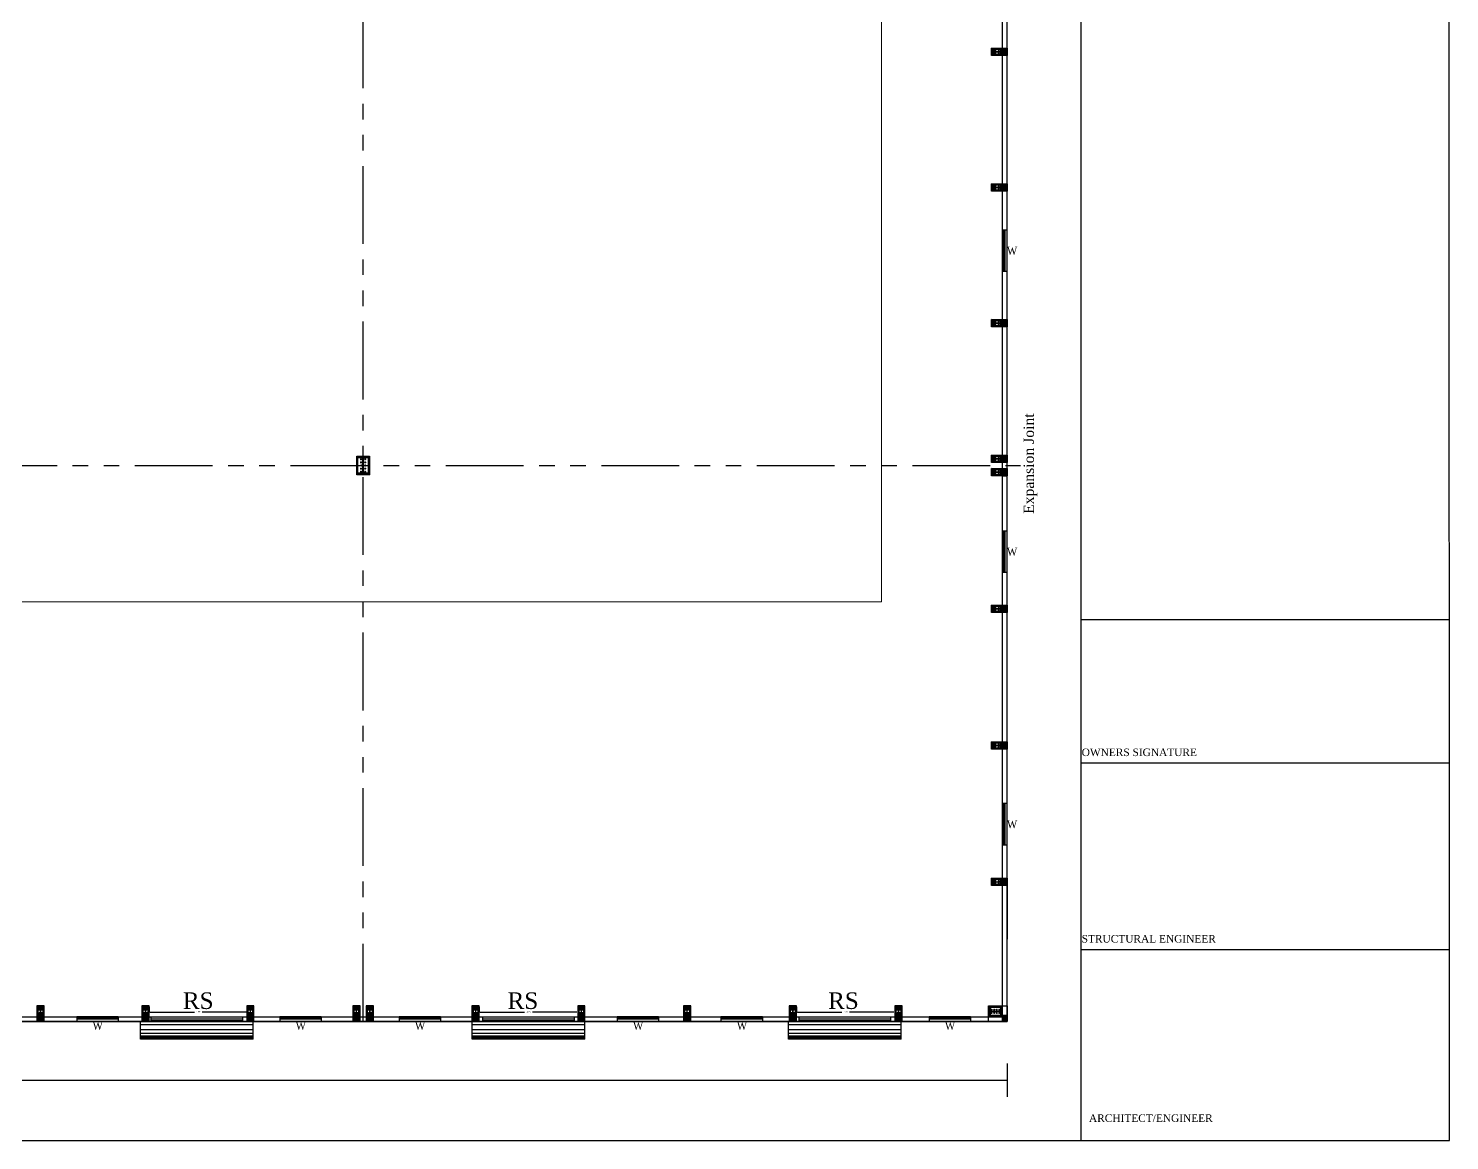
# Model space of a CAD drawing. Header units: metres. Extents: x 31037 to 31490, y -4422 to -3483.
# Drawn here: x 31244.4 to 31312.9, y -4355.8 to -4302.1 of the extents above; entities that cross this region are included whole.
import ezdxf

# ---------------------------------------------------------------- set-up
doc = ezdxf.new("R2010")
doc.units = ezdxf.units.M
doc.header["$LTSCALE"] = 30
doc.header["$MEASUREMENT"] = 0
doc.header["$PDMODE"] = 34
for name, pattern in [('DASHDOT', [1, 0.5, -0.25, 0, -0.25]), ('DASHED2', [0.375, 0.25, -0.125]), ('PHANTOM2', [1.25, 0.625, -0.125, 0.125, -0.125, 0.125, -0.125])]:
    doc.linetypes.add(name, pattern=pattern)
doc.layers.get('0').update_dxf_attribs({"color": 30, "lineweight": 40})
for name, color, linetype, lineweight in [('32', 1, 'Continuous', 18), ('DIM', 5, 'Continuous', 25), ('HAT', 8, 'Continuous', 18), ('JSC-4D-Bolt', 240, 'Continuous', 18), ('ROAD', 7, 'Continuous', 30), ('TEXT', 11, 'Continuous', 30), ('WINDOW', 3, 'Continuous', 30)]:
    doc.layers.add(name, color=color, linetype=linetype, lineweight=lineweight)
for name, color, linetype in [('BLK_1_FLR_0_BLT_UP_AREA', 1, 'Continuous'), ('BLK_1_FLR_0_CARPET_AREA', 10, 'Continuous'), ('BLK_1_FLR_0_EXIT_WIDTH_DOOR', 2, 'Continuous'), ('JSC-15O-Stiffener Plate', 4, 'Continuous'), ('JSC-A-Column', 7, 'Continuous'), ('JSC-G-Grid Line', 250, 'DASHDOT'), ('JSC-H-Dimension', 251, 'Continuous'), ('JSC-U-Steel', 21, 'Continuous'), ('LE', 3, 'Continuous'), ('txt', 75, 'Continuous'), ('WORKSHOP_AREA', 1, 'Continuous')]:
    doc.layers.add(name, color=color, linetype=linetype)
doc.styles.add('15', font='times.ttf', dxfattribs={"width": 0.9, "height": 1.5})
doc.styles.add('RAM', font='dutchi.ttf')
doc.styles.add('ROMANTICITALIC', font='romantic.ttf')
doc.styles.get("Standard").update_dxf_attribs({"font": 'times.ttf', "height": 0.05})
doc.styles.add('tnr', font='times.ttf')
doc.dimstyles.new('Standard$0', dxfattribs={"dimtxt": 0.08, "dimasz": 0.05, "dimexe": 0.02, "dimexo": 0.05, "dimgap": 0.09, "dimtad": 0, "dimtih": 1, "dimtoh": 1, "dimzin": 0, "dimdsep": 46, "dimtxsty": 'Standard', "dimcen": 0.09, "dimclrd": 7, "dimclre": 7, "dimclrt": 7, "dimadec": 0, "dimazin": 0, "dimtfac": 1, "dimtofl": 0, "dimtmove": 0, "dimatfit": 3, "dimfxl": 0, "dimtolj": 1, "dimtzin": 0, "dimarcsym": 0})

# ---------------------------------------------------------------- blocks, each defined once
blk = doc.blocks.new('rrrr')
at = {"layer": 'HAT'}
blk.add_hatch(color=256, dxfattribs=at).paths.add_polyline_path([(13592.139, -5462.205), (13592.139, -5461.905), (13591.909, -5461.905), (13591.909, -5462.205)])
at = {"layer": 'JSC-15O-Stiffener Plate', "ltscale": 0.2}
blk.add_lwpolyline([(13592.189, -5462.195), (13592.759, -5462.195), (13592.759, -5462.595), (13592.189, -5462.595)], close=True, dxfattribs=at)
at = {"layer": 'JSC-4D-Bolt', "ltscale": 0.2}
for points in [[(13592.262, -5462.32), (13592.275, -5462.344), (13592.303, -5462.344), (13592.317, -5462.32), (13592.303, -5462.296), (13592.275, -5462.296)], [(13592.262, -5462.32), (13592.275, -5462.344), (13592.303, -5462.344), (13592.317, -5462.32), (13592.303, -5462.296), (13592.275, -5462.296)], [(13592.262, -5462.47), (13592.275, -5462.446), (13592.303, -5462.446), (13592.317, -5462.47), (13592.303, -5462.494), (13592.275, -5462.494)], [(13592.262, -5462.47), (13592.275, -5462.446), (13592.303, -5462.446), (13592.317, -5462.47), (13592.303, -5462.494), (13592.275, -5462.494)], [(13592.387, -5462.32), (13592.4, -5462.344), (13592.428, -5462.344), (13592.442, -5462.32), (13592.428, -5462.296), (13592.4, -5462.296)], [(13592.387, -5462.32), (13592.4, -5462.344), (13592.428, -5462.344), (13592.442, -5462.32), (13592.428, -5462.296), (13592.4, -5462.296)], [(13592.387, -5462.47), (13592.4, -5462.446), (13592.428, -5462.446), (13592.442, -5462.47), (13592.428, -5462.494), (13592.4, -5462.494)], [(13592.387, -5462.47), (13592.4, -5462.446), (13592.428, -5462.446), (13592.442, -5462.47), (13592.428, -5462.494), (13592.4, -5462.494)], [(13592.507, -5462.32), (13592.52, -5462.344), (13592.548, -5462.344), (13592.562, -5462.32), (13592.548, -5462.296), (13592.52, -5462.296)], [(13592.507, -5462.32), (13592.52, -5462.344), (13592.548, -5462.344), (13592.562, -5462.32), (13592.548, -5462.296), (13592.52, -5462.296)], [(13592.507, -5462.47), (13592.52, -5462.446), (13592.548, -5462.446), (13592.562, -5462.47), (13592.548, -5462.494), (13592.52, -5462.494)], [(13592.507, -5462.47), (13592.52, -5462.446), (13592.548, -5462.446), (13592.562, -5462.47), (13592.548, -5462.494), (13592.52, -5462.494)], [(13592.632, -5462.32), (13592.645, -5462.344), (13592.673, -5462.344), (13592.687, -5462.32), (13592.673, -5462.296), (13592.645, -5462.296)], [(13592.632, -5462.32), (13592.645, -5462.344), (13592.673, -5462.344), (13592.687, -5462.32), (13592.673, -5462.296), (13592.645, -5462.296)], [(13592.632, -5462.47), (13592.645, -5462.446), (13592.673, -5462.446), (13592.687, -5462.47), (13592.673, -5462.494), (13592.645, -5462.494)], [(13592.632, -5462.47), (13592.645, -5462.446), (13592.673, -5462.446), (13592.687, -5462.47), (13592.673, -5462.494), (13592.645, -5462.494)]]:
    blk.add_lwpolyline(points, close=True, dxfattribs=at)
for centre, radius in [((13592.289, -5462.32), 0.0277), ((13592.289, -5462.32), 0.0277), ((13592.289, -5462.47), 0.0277), ((13592.289, -5462.47), 0.0277), ((13592.289, -5462.32), 0.015), ((13592.289, -5462.32), 0.015), ((13592.289, -5462.47), 0.015), ((13592.289, -5462.47), 0.015), ((13592.414, -5462.32), 0.0277), ((13592.414, -5462.32), 0.0277), ((13592.414, -5462.47), 0.0277), ((13592.414, -5462.47), 0.0277), ((13592.414, -5462.32), 0.015), ((13592.414, -5462.32), 0.015), ((13592.414, -5462.47), 0.015), ((13592.414, -5462.47), 0.015), ((13592.534, -5462.32), 0.0277), ((13592.534, -5462.32), 0.0277), ((13592.534, -5462.47), 0.0277), ((13592.534, -5462.47), 0.0277), ((13592.534, -5462.32), 0.015), ((13592.534, -5462.32), 0.015), ((13592.534, -5462.47), 0.015), ((13592.534, -5462.47), 0.015), ((13592.659, -5462.32), 0.0277), ((13592.659, -5462.32), 0.0277), ((13592.659, -5462.47), 0.0277), ((13592.659, -5462.47), 0.0277), ((13592.659, -5462.32), 0.015), ((13592.659, -5462.32), 0.015), ((13592.659, -5462.47), 0.015), ((13592.659, -5462.47), 0.015)]:
    blk.add_circle(centre, radius, dxfattribs=at)
at = {"layer": 'JSC-A-Column', "ltscale": 1000}
for p, q in [((13592.189, -5462.195), (13592.139, -5462.145)), ((13592.809, -5462.145), (13592.139, -5462.145)), ((13592.139, -5462.145), (13592.139, -5462.655)), ((13592.759, -5462.195), (13592.809, -5462.145)), ((13592.189, -5462.595), (13592.139, -5462.655)), ((13592.759, -5462.595), (13592.809, -5462.655))]:
    blk.add_line(p, q, dxfattribs=at)
for points in [[(13591.909, -5461.905), (13592.809, -5461.905), (13592.809, -5462.655), (13591.909, -5462.655)], [(13591.909, -5461.905), (13592.139, -5461.905), (13592.139, -5462.205), (13591.909, -5462.205)]]:
    blk.add_lwpolyline(points, close=True, dxfattribs=at)
at = {"layer": 'JSC-G-Grid Line', "ltscale": 0.3}
for p, q in [((13592.25, -5462.32), (13592.328, -5462.32)), ((13592.25, -5462.47), (13592.328, -5462.47)), ((13592.289, -5462.284), (13592.289, -5462.357)), ((13592.289, -5462.506), (13592.289, -5462.433)), ((13592.375, -5462.32), (13592.453, -5462.32)), ((13592.375, -5462.47), (13592.453, -5462.47)), ((13592.414, -5462.284), (13592.414, -5462.357)), ((13592.414, -5462.506), (13592.414, -5462.433)), ((13592.495, -5462.32), (13592.573, -5462.32)), ((13592.495, -5462.47), (13592.573, -5462.47)), ((13592.534, -5462.284), (13592.534, -5462.357)), ((13592.534, -5462.506), (13592.534, -5462.433)), ((13592.62, -5462.32), (13592.698, -5462.32)), ((13592.62, -5462.47), (13592.698, -5462.47)), ((13592.659, -5462.284), (13592.659, -5462.357)), ((13592.659, -5462.506), (13592.659, -5462.433))]:
    blk.add_line(p, q, dxfattribs=at)
at = {"layer": 'JSC-U-Steel', "ltscale": 1000}
for points in [[(13592.224, -5462.22), (13592.224, -5462.57), (13592.212, -5462.57), (13592.212, -5462.22)], [(13592.724, -5462.22), (13592.724, -5462.57), (13592.736, -5462.57), (13592.736, -5462.22)], [(13592.724, -5462.4), (13592.224, -5462.4), (13592.224, -5462.39), (13592.724, -5462.39)]]:
    blk.add_lwpolyline(points, close=True, dxfattribs=at)
blk = doc.blocks.new('egetgere')
at = {"layer": 'HAT'}
blk.add_hatch(color=256, dxfattribs=at).paths.add_polyline_path([(13607.565, -5463.307), (13607.265, -5463.307), (13607.265, -5463.537), (13607.565, -5463.537)])
at = {"layer": 'JSC-15O-Stiffener Plate', "ltscale": 0.2}
blk.add_lwpolyline([(13607.29, -5463.587), (13607.29, -5464.007), (13607.54, -5464.007), (13607.54, -5463.587)], close=True, dxfattribs=at)
at = {"layer": 'JSC-4D-Bolt', "ltscale": 0.2}
for points in [[(13607.343, -5463.722), (13607.354, -5463.703), (13607.376, -5463.703), (13607.387, -5463.722), (13607.376, -5463.741), (13607.354, -5463.741)], [(13607.343, -5463.722), (13607.354, -5463.703), (13607.376, -5463.703), (13607.387, -5463.722), (13607.376, -5463.741), (13607.354, -5463.741)], [(13607.343, -5463.872), (13607.354, -5463.892), (13607.376, -5463.892), (13607.387, -5463.872), (13607.376, -5463.853), (13607.354, -5463.853)], [(13607.343, -5463.872), (13607.354, -5463.892), (13607.376, -5463.892), (13607.387, -5463.872), (13607.376, -5463.853), (13607.354, -5463.853)], [(13607.487, -5463.722), (13607.476, -5463.703), (13607.454, -5463.703), (13607.443, -5463.722), (13607.454, -5463.741), (13607.476, -5463.741)], [(13607.487, -5463.722), (13607.476, -5463.703), (13607.454, -5463.703), (13607.443, -5463.722), (13607.454, -5463.741), (13607.476, -5463.741)], [(13607.487, -5463.872), (13607.476, -5463.892), (13607.454, -5463.892), (13607.443, -5463.872), (13607.454, -5463.853), (13607.476, -5463.853)], [(13607.487, -5463.872), (13607.476, -5463.892), (13607.454, -5463.892), (13607.443, -5463.872), (13607.454, -5463.853), (13607.476, -5463.853)]]:
    blk.add_lwpolyline(points, close=True, dxfattribs=at)
for centre, radius in [((13607.365, -5463.722), 0.0222), ((13607.365, -5463.722), 0.0222), ((13607.365, -5463.872), 0.0222), ((13607.365, -5463.872), 0.0222), ((13607.365, -5463.722), 0.012), ((13607.365, -5463.722), 0.012), ((13607.365, -5463.872), 0.012), ((13607.365, -5463.872), 0.012), ((13607.465, -5463.722), 0.0222), ((13607.465, -5463.722), 0.0222), ((13607.465, -5463.872), 0.0222), ((13607.465, -5463.872), 0.0222), ((13607.465, -5463.722), 0.012), ((13607.465, -5463.722), 0.012), ((13607.465, -5463.872), 0.012), ((13607.465, -5463.872), 0.012)]:
    blk.add_circle(centre, radius, dxfattribs=at)
at = {"layer": 'JSC-A-Column', "ltscale": 1000}
for p, q in [((13607.29, -5463.587), (13607.24, -5463.537)), ((13607.59, -5463.537), (13607.24, -5463.537)), ((13607.54, -5463.587), (13607.59, -5463.537)), ((13607.29, -5464.007), (13607.24, -5464.057)), ((13607.54, -5464.007), (13607.59, -5464.057))]:
    blk.add_line(p, q, dxfattribs=at)
for points in [[(13607.24, -5463.307), (13607.24, -5464.057), (13607.59, -5464.057), (13607.59, -5463.307)], [(13607.265, -5463.307), (13607.265, -5463.537), (13607.565, -5463.537), (13607.565, -5463.307)]]:
    blk.add_lwpolyline(points, close=True, dxfattribs=at)
at = {"layer": 'JSC-G-Grid Line', "ltscale": 0.05}
for p, q in [((13607.334, -5463.722), (13607.4, -5463.722)), ((13607.334, -5463.872), (13607.4, -5463.872)), ((13607.496, -5463.722), (13607.43, -5463.722)), ((13607.496, -5463.872), (13607.43, -5463.872))]:
    blk.add_line(p, q, dxfattribs=at)
at = {"layer": 'JSC-G-Grid Line', "ltscale": 0.3}
for p, q in [((13607.365, -5463.751), (13607.365, -5463.693)), ((13607.365, -5463.844), (13607.365, -5463.902)), ((13607.465, -5463.751), (13607.465, -5463.693)), ((13607.465, -5463.844), (13607.465, -5463.902))]:
    blk.add_line(p, q, dxfattribs=at)
at = {"layer": 'JSC-U-Steel', "ltscale": 1000}
for points in [[(13607.505, -5463.647), (13607.325, -5463.647), (13607.325, -5463.637), (13607.505, -5463.637)], [(13607.505, -5463.947), (13607.325, -5463.947), (13607.325, -5463.957), (13607.505, -5463.957)], [(13607.411, -5463.647), (13607.411, -5463.947), (13607.419, -5463.947), (13607.419, -5463.647)]]:
    blk.add_lwpolyline(points, close=True, dxfattribs=at)
blk = doc.blocks.new('P6')
at = {"layer": 'JSC-15O-Stiffener Plate', "ltscale": 0.2}
for p, q in [((4912433, -1046048), (4912383, -1045998)), ((4912933, -1046048), (4912983, -1045998)), ((4912433, -1046848), (4912383, -1046898))]:
    blk.add_line(p, q, dxfattribs=at)
blk.add_lwpolyline([(4912433, -1046048), (4912433, -1046848), (4912933, -1046848), (4912933, -1046048)], close=True, dxfattribs=at)
at = {"layer": 'JSC-4D-Bolt', "ltscale": 0.2}
for points in [[(4912583, -1046121), (4912607, -1046134), (4912607, -1046162), (4912583, -1046176), (4912559, -1046162), (4912559, -1046134)], [(4912583, -1046121), (4912607, -1046134), (4912607, -1046162), (4912583, -1046176), (4912559, -1046162), (4912559, -1046134)], [(4912583, -1046271), (4912607, -1046284), (4912607, -1046312), (4912583, -1046326), (4912559, -1046312), (4912559, -1046284)], [(4912583, -1046271), (4912607, -1046284), (4912607, -1046312), (4912583, -1046326), (4912559, -1046312), (4912559, -1046284)], [(4912583, -1046421), (4912607, -1046434), (4912607, -1046462), (4912583, -1046476), (4912559, -1046462), (4912559, -1046434)], [(4912583, -1046421), (4912607, -1046434), (4912607, -1046462), (4912583, -1046476), (4912559, -1046462), (4912559, -1046434)], [(4912583, -1046571), (4912607, -1046584), (4912607, -1046612), (4912583, -1046626), (4912559, -1046612), (4912559, -1046584)], [(4912583, -1046571), (4912607, -1046584), (4912607, -1046612), (4912583, -1046626), (4912559, -1046612), (4912559, -1046584)], [(4912783, -1046121), (4912759, -1046134), (4912759, -1046162), (4912783, -1046176), (4912807, -1046162), (4912807, -1046134)], [(4912783, -1046121), (4912759, -1046134), (4912759, -1046162), (4912783, -1046176), (4912807, -1046162), (4912807, -1046134)], [(4912783, -1046271), (4912759, -1046284), (4912759, -1046312), (4912783, -1046326), (4912807, -1046312), (4912807, -1046284)], [(4912783, -1046271), (4912759, -1046284), (4912759, -1046312), (4912783, -1046326), (4912807, -1046312), (4912807, -1046284)], [(4912783, -1046421), (4912759, -1046434), (4912759, -1046462), (4912783, -1046476), (4912807, -1046462), (4912807, -1046434)], [(4912783, -1046421), (4912759, -1046434), (4912759, -1046462), (4912783, -1046476), (4912807, -1046462), (4912807, -1046434)], [(4912783, -1046571), (4912759, -1046584), (4912759, -1046612), (4912783, -1046626), (4912807, -1046612), (4912807, -1046584)], [(4912783, -1046571), (4912759, -1046584), (4912759, -1046612), (4912783, -1046626), (4912807, -1046612), (4912807, -1046584)], [(4912583, -1046721), (4912607, -1046734), (4912607, -1046762), (4912583, -1046776), (4912559, -1046762), (4912559, -1046734)], [(4912583, -1046721), (4912607, -1046734), (4912607, -1046762), (4912583, -1046776), (4912559, -1046762), (4912559, -1046734)], [(4912783, -1046721), (4912759, -1046734), (4912759, -1046762), (4912783, -1046776), (4912807, -1046762), (4912807, -1046734)], [(4912783, -1046721), (4912759, -1046734), (4912759, -1046762), (4912783, -1046776), (4912807, -1046762), (4912807, -1046734)]]:
    blk.add_lwpolyline(points, close=True, dxfattribs=at)
for centre, radius in [((4912583, -1046148), 27.7), ((4912583, -1046148), 27.7), ((4912583, -1046298), 27.7), ((4912583, -1046298), 27.7), ((4912583, -1046448), 27.7), ((4912583, -1046448), 27.7), ((4912583, -1046598), 27.7), ((4912583, -1046598), 27.7), ((4912583, -1046148), 15), ((4912583, -1046148), 15), ((4912583, -1046298), 15), ((4912583, -1046298), 15), ((4912583, -1046448), 15), ((4912583, -1046448), 15), ((4912583, -1046598), 15), ((4912583, -1046598), 15), ((4912783, -1046148), 27.7), ((4912783, -1046148), 27.7), ((4912783, -1046298), 27.7), ((4912783, -1046298), 27.7), ((4912783, -1046448), 27.7), ((4912783, -1046448), 27.7), ((4912783, -1046598), 27.7), ((4912783, -1046598), 27.7), ((4912783, -1046148), 15), ((4912783, -1046148), 15), ((4912783, -1046298), 15), ((4912783, -1046298), 15), ((4912783, -1046448), 15), ((4912783, -1046448), 15), ((4912783, -1046598), 15), ((4912783, -1046598), 15), ((4912583, -1046748), 27.7), ((4912583, -1046748), 27.7), ((4912583, -1046748), 15), ((4912583, -1046748), 15), ((4912783, -1046748), 27.7), ((4912783, -1046748), 27.7), ((4912783, -1046748), 15), ((4912783, -1046748), 15)]:
    blk.add_circle(centre, radius, dxfattribs=at)
at = {"layer": 'JSC-A-Column', "ltscale": 1000}
blk.add_lwpolyline([(4912383, -1045998), (4912383, -1046898), (4912983, -1046898), (4912983, -1045998)], close=True, dxfattribs=at)
at = {"layer": 'JSC-G-Grid Line', "ltscale": 0.3}
for p, q in [((4912547, -1046148), (4912620, -1046148)), ((4912547, -1046298), (4912620, -1046298)), ((4912547, -1046448), (4912620, -1046448)), ((4912547, -1046598), (4912620, -1046598)), ((4912583, -1046185), (4912583, -1046112)), ((4912583, -1046335), (4912583, -1046262)), ((4912583, -1046485), (4912583, -1046412)), ((4912583, -1046635), (4912583, -1046562)), ((4912819, -1046148), (4912746, -1046148)), ((4912819, -1046298), (4912746, -1046298)), ((4912819, -1046448), (4912746, -1046448)), ((4912819, -1046598), (4912746, -1046598)), ((4912783, -1046185), (4912783, -1046112)), ((4912783, -1046335), (4912783, -1046262)), ((4912783, -1046485), (4912783, -1046412)), ((4912783, -1046635), (4912783, -1046562)), ((4912547, -1046748), (4912620, -1046748)), ((4912584, -1046785), (4912584, -1046712)), ((4912819, -1046748), (4912746, -1046748)), ((4912783, -1046785), (4912783, -1046712))]:
    blk.add_line(p, q, dxfattribs=at)
at = {"layer": 'JSC-U-Steel', "ltscale": 1000}
blk.add_line((4912933, -1046848), (4912983, -1046898), dxfattribs=at)
for points in [[(4912468, -1046073), (4912898, -1046073), (4912898, -1046053), (4912468, -1046053)], [(4912676, -1046073), (4912676, -1046823), (4912690, -1046823), (4912690, -1046073)], [(4912468, -1046823), (4912898, -1046823), (4912898, -1046843), (4912468, -1046843)]]:
    blk.add_lwpolyline(points, close=True, dxfattribs=at)
blk = doc.blocks.new('*D108')
at = {"layer": 'BLK_1_FLR_0_EXIT_WIDTH_DOOR', "color": 2, "lineweight": -2}
for p, q in [((31250.188, -4349.312), (31250.188, -4349.575)), ((31250.238, -4349.555), (31252.374, -4349.555)), ((31254.888, -4349.555), (31252.751, -4349.555)), ((31254.938, -4349.312), (31254.938, -4349.575))]:
    blk.add_line(p, q, dxfattribs=at)
at = {"layer": 'BLK_1_FLR_0_EXIT_WIDTH_DOOR', "color": 2, "lineweight": 30}
for points in [[(31250.238, -4349.547), (31250.238, -4349.563), (31250.188, -4349.555)], [(31254.888, -4349.547), (31254.888, -4349.563), (31254.938, -4349.555)]]:
    blk.add_solid(points, dxfattribs=at)
at = {"layer": 'Defpoints', "color": 0, "lineweight": 30}
for p in [(31250.188, -4349.262, 0), (31254.938, -4349.262, 0), (31254.938, -4349.555)]:
    blk.add_point(p, dxfattribs=at)
at = {"layer": 'BLK_1_FLR_0_EXIT_WIDTH_DOOR', "color": 2, "lineweight": 25, "insert": (31252.563, -4349.555), "char_height": 0.08, "attachment_point": 5}
blk.add_mtext('\\A1;4.75', dxfattribs=at)
blk = doc.blocks.new('*D109')
at = {"layer": 'BLK_1_FLR_0_EXIT_WIDTH_DOOR', "color": 2, "lineweight": -2}
for p, q in [((31266.112, -4349.312), (31266.112, -4349.575)), ((31266.162, -4349.555), (31268.299, -4349.555)), ((31270.812, -4349.555), (31268.676, -4349.555)), ((31270.862, -4349.312), (31270.862, -4349.575))]:
    blk.add_line(p, q, dxfattribs=at)
at = {"layer": 'BLK_1_FLR_0_EXIT_WIDTH_DOOR', "color": 2, "lineweight": 30}
for points in [[(31266.162, -4349.547), (31266.162, -4349.563), (31266.112, -4349.555)], [(31270.812, -4349.547), (31270.812, -4349.563), (31270.862, -4349.555)]]:
    blk.add_solid(points, dxfattribs=at)
at = {"layer": 'Defpoints', "color": 0, "lineweight": 30}
for p in [(31266.112, -4349.262, 0), (31270.862, -4349.262, 0), (31270.862, -4349.555)]:
    blk.add_point(p, dxfattribs=at)
at = {"layer": 'BLK_1_FLR_0_EXIT_WIDTH_DOOR', "color": 2, "lineweight": 25, "insert": (31268.487, -4349.555), "char_height": 0.08, "attachment_point": 5}
blk.add_mtext('\\A1;4.75', dxfattribs=at)
blk = doc.blocks.new('*D110')
at = {"layer": 'BLK_1_FLR_0_EXIT_WIDTH_DOOR', "color": 2, "lineweight": -2}
for p, q in [((31281.412, -4349.312), (31281.412, -4349.575)), ((31281.462, -4349.555), (31283.599, -4349.555)), ((31286.112, -4349.555), (31283.976, -4349.555)), ((31286.162, -4349.312), (31286.162, -4349.575))]:
    blk.add_line(p, q, dxfattribs=at)
at = {"layer": 'BLK_1_FLR_0_EXIT_WIDTH_DOOR', "color": 2, "lineweight": 30}
for points in [[(31281.462, -4349.547), (31281.462, -4349.563), (31281.412, -4349.555)], [(31286.112, -4349.547), (31286.112, -4349.563), (31286.162, -4349.555)]]:
    blk.add_solid(points, dxfattribs=at)
at = {"layer": 'Defpoints', "color": 0, "lineweight": 30}
for p in [(31281.412, -4349.262, 0), (31286.162, -4349.262, 0), (31286.162, -4349.555)]:
    blk.add_point(p, dxfattribs=at)
at = {"layer": 'BLK_1_FLR_0_EXIT_WIDTH_DOOR', "color": 2, "lineweight": 25, "insert": (31283.787, -4349.555), "char_height": 0.08, "attachment_point": 5}
blk.add_mtext('\\A1;4.75', dxfattribs=at)

msp = doc.modelspace()

# ---------------------------------------------------------------- linework, layer by layer
at = {"color": 0, "lineweight": 25}
for p, q in [((31291.34703, -4311.83875, -0.00037), (31291.57703, -4311.83875, -0.00037)), ((31291.34703, -4313.83875, -0.00037), (31291.57703, -4313.83875, -0.00037)), ((31291.34703, -4323.703, -0.00037), (31291.57703, -4323.703, -0.00037)), ((31291.34703, -4326.35108, -0.00037), (31291.57703, -4326.35108, -0.00037)), ((31291.34703, -4328.35108, -0.00037), (31291.57703, -4328.35108, -0.00037)), ((31291.34703, -4339.49212, -0.00037), (31291.57703, -4339.49212, -0.00037)), ((31291.34703, -4341.49212, -0.00037), (31291.57703, -4341.49212, -0.00037)), ((31246.70157, -4349.78239, -0.00037), (31246.70157, -4350.01239, -0.00037)), ((31248.70157, -4349.78239, -0.00037), (31248.70157, -4350.01239, -0.00037)), ((31250.27605, -4349.78239, -0.00037), (31250.27605, -4350.01239, -0.00037)), ((31254.68793, -4349.78239, -0.00037), (31254.68793, -4350.01239, -0.00037)), ((31256.49472, -4349.78239, -0.00037), (31256.49472, -4350.01239, -0.00037)), ((31258.49472, -4349.78239, -0.00037), (31258.49472, -4350.01239, -0.00037)), ((31262.24789, -4349.78239, -0.00037), (31262.24789, -4350.01239, -0.00037)), ((31264.24789, -4349.78239, -0.00037), (31264.24789, -4350.01239, -0.00037)), ((31266.27463, -4349.78239, -0.00037), (31266.27463, -4350.01239, -0.00037)), ((31270.68652, -4349.78239, -0.00037), (31270.68652, -4350.01239, -0.00037)), ((31272.76563, -4349.78239, -0.00037), (31272.76563, -4350.01239, -0.00037)), ((31274.76563, -4349.78239, -0.00037), (31274.76563, -4350.01239, -0.00037)), ((31277.77301, -4349.78239, -0.00037), (31277.77301, -4350.01239, -0.00037)), ((31279.77301, -4349.78239, -0.00037), (31279.77301, -4350.01239, -0.00037)), ((31281.53092, -4349.78239, -0.00037), (31281.53092, -4350.01239, -0.00037)), ((31285.9428, -4349.78239, -0.00037), (31285.9428, -4350.01239, -0.00037)), ((31287.8083, -4349.78239, -0.00037), (31287.8083, -4350.01239, -0.00037)), ((31289.8083, -4349.78239, -0.00037), (31289.8083, -4350.01239, -0.00037))]:
    msp.add_line(p, q, dxfattribs=at)
at = {"layer": '32', "color": 0, "linetype": 'PHANTOM2', "lineweight": 25, "ltscale": 0.2}
for p, q in [((31260.5123, -4350.01239, -0.00037), (31260.5123, -4242.77481, -0.00037)), ((31167.00289, -4323.203, -0.00037), (31292.2167, -4323.203, -0.00037))]:
    msp.add_line(p, q, dxfattribs=at)
at = {"layer": 'BLK_1_FLR_0_BLT_UP_AREA', "color": 45, "lineweight": 25, "elevation": -0.00037}
msp.add_lwpolyline([(31177.48312, -4350.01239), (31291.57703, -4350.01239), (31291.57703, -4251.02755), (31286.80236, -4251.02755), (31286.80236, -4242.77481), (31167.31812, -4242.77481), (31167.31812, -4350.01239), (31177.45812, -4350.01239)], close=True, dxfattribs=at)
at = {"layer": 'BLK_1_FLR_0_CARPET_AREA', "color": 45, "lineweight": 9, "elevation": -0.00037}
msp.add_lwpolyline([(31167.54812, -4243.00481), (31167.54812, -4349.78239), (31291.34703, -4349.78239), (31291.34703, -4251.25755), (31286.57236, -4251.25755), (31286.57236, -4243.00481)], close=True, dxfattribs=at)
at = {"layer": 'DIM', "color": 0, "lineweight": 25}
for p, q in [((31291.57703, -4322.878, -0.00037), (31291.57703, -4296.7186, -0.00037)), ((31291.57703, -4322.878, -0.00037), (31291.57703, -4316.338, -0.00037)), ((31291.57703, -4349.86239, -0.00037), (31291.57703, -4323.528, -0.00037)), ((31291.57703, -4349.86239, -0.00037), (31291.57703, -4343.28239, -0.00037)), ((31291.57703, -4343.28239, -0.00037), (31291.57703, -4346.049, -0.00037)), ((31291.57703, -4349.86239, -0.00037), (31291.57703, -4345.48239, -0.00037)), ((31291.57703, -4350.01239, -0.00037), (31177.48312, -4350.01239, -0.00037)), ((31229.44758, -4350.01239, -0.00037), (31291.57703, -4350.01239, -0.00037)), ((31229.77258, -4350.01239, -0.00037), (31260.1873, -4350.01239, -0.00037)), ((31254.86092, -4350.01239, -0.00037), (31250.11092, -4350.01239, -0.00037)), ((31257.61179, -4350.01239, -0.00037), (31252.61179, -4350.01239, -0.00037)), ((31255.11092, -4350.01239, -0.00037), (31254.88592, -4350.01239, -0.00037)), ((31254.88592, -4350.01239, -0.00037), (31255.03592, -4350.01239, -0.00037)), ((31260.8373, -4350.01239, -0.00037), (31291.46203, -4350.01239, -0.00037)), ((31260.8373, -4350.01239, -0.00037), (31265.9373, -4350.01239, -0.00037)), ((31270.8595, -4350.01239, -0.00037), (31266.1095, -4350.01239, -0.00037)), ((31271.26179, -4350.01239, -0.00037), (31266.26179, -4350.01239, -0.00037)), ((31271.1095, -4350.01239, -0.00037), (31270.8845, -4350.01239, -0.00037)), ((31270.8845, -4350.01239, -0.00037), (31271.0345, -4350.01239, -0.00037)), ((31284.91179, -4350.01239, -0.00037), (31279.91179, -4350.01239, -0.00037)), ((31286.11579, -4350.01239, -0.00037), (31281.36579, -4350.01239, -0.00037)), ((31286.36579, -4350.01239, -0.00037), (31286.14079, -4350.01239, -0.00037)), ((31286.14079, -4350.01239, -0.00037), (31286.29079, -4350.01239, -0.00037)), ((31291.57703, -4352.04548, -0.00037), (31291.57703, -4353.6492, -0.00037)), ((31234.50361, -4352.84734, -0.00037), (31291.57703, -4352.84734, -0.00037))]:
    msp.add_line(p, q, dxfattribs=at)
msp.add_lwpolyline([(31312.88397, -4240.29861), (31162.72078, -4240.29861), (31162.75003, -4355.75456), (31312.91322, -4355.75456)], close=True, dxfattribs=at)
msp.add_lwpolyline([(31295.13031, -4240.29861), (31295.13031, -4355.75456)], dxfattribs=at)
at = {"layer": 'DIM', "color": 0, "lineweight": 25, "elevation": -0.00037}
msp.add_lwpolyline([(31291.34703, -4349.78239), (31291.34703, -4251.25755), (31286.57236, -4251.25755), (31286.57236, -4243.00481), (31167.54812, -4243.00481), (31167.54812, -4349.78239)], close=True, dxfattribs=at)
at = {"layer": 'HAT', "color": 0, "lineweight": 25}
for p, q in [((31249.77605, -4350.8636, -0.00037), (31249.77605, -4350.01239, -0.00037)), ((31255.21092, -4350.17857, -0.00037), (31249.77605, -4350.17857, -0.00037)), ((31255.21092, -4350.41122, -0.00037), (31249.77605, -4350.41122, -0.00037)), ((31255.21092, -4350.8636, -0.00037), (31255.21092, -4350.01239, -0.00037)), ((31265.77463, -4350.8636, -0.00037), (31265.77463, -4350.01239, -0.00037)), ((31271.2095, -4350.17857, -0.00037), (31265.77463, -4350.17857, -0.00037)), ((31271.2095, -4350.41122, -0.00037), (31265.77463, -4350.41122, -0.00037)), ((31271.2095, -4350.8636, -0.00037), (31271.2095, -4350.01239, -0.00037)), ((31281.03092, -4350.8636, -0.00037), (31281.03092, -4350.01239, -0.00037)), ((31286.46579, -4350.17857, -0.00037), (31281.03092, -4350.17857, -0.00037)), ((31286.46579, -4350.41122, -0.00037), (31281.03092, -4350.41122, -0.00037)), ((31286.46579, -4350.8636, -0.00037), (31286.46579, -4350.01239, -0.00037)), ((31255.21092, -4350.59648, -0.00037), (31249.77605, -4350.59648, -0.00037)), ((31255.21092, -4350.72143, -0.00037), (31249.77605, -4350.72143, -0.00037)), ((31255.21092, -4350.77743, -0.00037), (31249.77605, -4350.77743, -0.00037)), ((31255.21092, -4350.8162, -0.00037), (31249.77605, -4350.8162, -0.00037)), ((31255.21092, -4350.84636, -0.00037), (31249.77605, -4350.84636, -0.00037)), ((31255.21092, -4350.8636, -0.00037), (31249.77605, -4350.8636, -0.00037)), ((31271.2095, -4350.59648, -0.00037), (31265.77463, -4350.59648, -0.00037)), ((31271.2095, -4350.72143, -0.00037), (31265.77463, -4350.72143, -0.00037)), ((31271.2095, -4350.77743, -0.00037), (31265.77463, -4350.77743, -0.00037)), ((31271.2095, -4350.8162, -0.00037), (31265.77463, -4350.8162, -0.00037)), ((31271.2095, -4350.84636, -0.00037), (31265.77463, -4350.84636, -0.00037)), ((31271.2095, -4350.8636, -0.00037), (31265.77463, -4350.8636, -0.00037)), ((31286.46579, -4350.59648, -0.00037), (31281.03092, -4350.59648, -0.00037)), ((31286.46579, -4350.72143, -0.00037), (31281.03092, -4350.72143, -0.00037)), ((31286.46579, -4350.77743, -0.00037), (31281.03092, -4350.77743, -0.00037)), ((31286.46579, -4350.8162, -0.00037), (31281.03092, -4350.8162, -0.00037)), ((31286.46579, -4350.84636, -0.00037), (31281.03092, -4350.84636, -0.00037)), ((31286.46579, -4350.8636, -0.00037), (31281.03092, -4350.8636, -0.00037))]:
    msp.add_line(p, q, dxfattribs=at)
at = {"layer": 'txt', "color": 0, "lineweight": 25}
for p, q in [((31295.12738, -4330.62409), (31312.88397, -4330.62409)), ((31295.12738, -4337.54142), (31312.88397, -4337.54142)), ((31295.12637, -4346.53326), (31312.88397, -4346.53326))]:
    msp.add_line(p, q, dxfattribs=at)
at = {"layer": 'WINDOW', "color": 0, "lineweight": 25}
for p, q in [((31291.34703, -4311.83875, -0.00037), (31291.34703, -4313.83875, -0.00037)), ((31291.41746, -4311.83875, -0.00037), (31291.41746, -4313.83875, -0.00037)), ((31291.46203, -4311.83875, -0.00037), (31291.46203, -4313.83875, -0.00037)), ((31291.57703, -4313.83875, -0.00037), (31291.57703, -4311.83875, -0.00037)), ((31291.34703, -4326.35108, -0.00037), (31291.34703, -4328.35108, -0.00037)), ((31291.41746, -4326.35108, -0.00037), (31291.41746, -4328.35108, -0.00037)), ((31291.46203, -4326.35108, -0.00037), (31291.46203, -4328.35108, -0.00037)), ((31291.57703, -4328.35108, -0.00037), (31291.57703, -4326.35108, -0.00037)), ((31291.34703, -4339.49212, -0.00037), (31291.34703, -4341.49212, -0.00037)), ((31291.41746, -4339.49212, -0.00037), (31291.41746, -4341.49212, -0.00037)), ((31291.46203, -4339.49212, -0.00037), (31291.46203, -4341.49212, -0.00037)), ((31291.57703, -4341.49212, -0.00037), (31291.57703, -4339.49212, -0.00037)), ((31248.70157, -4349.78239, -0.00037), (31246.70157, -4349.78239, -0.00037)), ((31248.70157, -4349.85282, -0.00037), (31246.70157, -4349.85282, -0.00037)), ((31248.70157, -4349.89739, -0.00037), (31246.70157, -4349.89739, -0.00037)), ((31246.70157, -4350.01239, -0.00037), (31248.70157, -4350.01239, -0.00037)), ((31254.68793, -4349.89739, -0.00037), (31250.27605, -4349.89739, -0.00037)), ((31254.68793, -4349.97463, -0.00037), (31250.27605, -4349.97463, -0.00037)), ((31254.68793, -4350.01239, -0.00037), (31250.27605, -4350.01239, -0.00037)), ((31255.21092, -4350.01239, -0.00037), (31255.18592, -4350.01239, -0.00037)), ((31258.49472, -4349.78239, -0.00037), (31256.49472, -4349.78239, -0.00037)), ((31258.49472, -4349.85282, -0.00037), (31256.49472, -4349.85282, -0.00037)), ((31258.49472, -4349.89739, -0.00037), (31256.49472, -4349.89739, -0.00037)), ((31256.49472, -4350.01239, -0.00037), (31258.49472, -4350.01239, -0.00037)), ((31264.24789, -4349.78239, -0.00037), (31262.24789, -4349.78239, -0.00037)), ((31264.24789, -4349.85282, -0.00037), (31262.24789, -4349.85282, -0.00037)), ((31264.24789, -4349.89739, -0.00037), (31262.24789, -4349.89739, -0.00037)), ((31262.24789, -4350.01239, -0.00037), (31264.24789, -4350.01239, -0.00037)), ((31270.68652, -4349.89739, -0.00037), (31266.27463, -4349.89739, -0.00037)), ((31270.68652, -4349.97463, -0.00037), (31266.27463, -4349.97463, -0.00037)), ((31270.68652, -4350.01239, -0.00037), (31266.27463, -4350.01239, -0.00037)), ((31271.2095, -4350.01239, -0.00037), (31271.1845, -4350.01239, -0.00037)), ((31274.76563, -4349.78239, -0.00037), (31272.76563, -4349.78239, -0.00037)), ((31274.76563, -4349.85282, -0.00037), (31272.76563, -4349.85282, -0.00037)), ((31274.76563, -4349.89739, -0.00037), (31272.76563, -4349.89739, -0.00037)), ((31272.76563, -4350.01239, -0.00037), (31274.76563, -4350.01239, -0.00037)), ((31279.77301, -4349.78239, -0.00037), (31277.77301, -4349.78239, -0.00037)), ((31279.77301, -4349.85282, -0.00037), (31277.77301, -4349.85282, -0.00037)), ((31279.77301, -4349.89739, -0.00037), (31277.77301, -4349.89739, -0.00037)), ((31277.77301, -4350.01239, -0.00037), (31279.77301, -4350.01239, -0.00037)), ((31285.9428, -4349.89739, -0.00037), (31281.53092, -4349.89739, -0.00037)), ((31285.9428, -4349.97463, -0.00037), (31281.53092, -4349.97463, -0.00037)), ((31285.9428, -4350.01239, -0.00037), (31281.53092, -4350.01239, -0.00037)), ((31286.46579, -4350.01239, -0.00037), (31286.44079, -4350.01239, -0.00037)), ((31289.8083, -4349.78239, -0.00037), (31287.8083, -4349.78239, -0.00037)), ((31289.8083, -4349.85282, -0.00037), (31287.8083, -4349.85282, -0.00037)), ((31289.8083, -4349.89739, -0.00037), (31287.8083, -4349.89739, -0.00037)), ((31287.8083, -4350.01239, -0.00037), (31289.8083, -4350.01239, -0.00037))]:
    msp.add_line(p, q, dxfattribs=at)
at = {"layer": 'WORKSHOP_AREA', "color": 1, "lineweight": 9}
msp.add_lwpolyline([(31171.45701, -4254.3452), (31285.51789, -4254.3452), (31285.51789, -4329.77761), (31171.45701, -4329.77761)], close=True, dxfattribs=at)

# ---------------------------------------------------------------- block references
at = {"layer": 'DIM', "color": 0, "lineweight": 25, "xscale": -1, "rotation": 270}
for p in [(36754.88432, -17910.67307, -0.00037), (36754.88432, -17917.21307, -0.00037), (36754.88432, -17923.75307, -0.00037), (36754.88432, -17930.29307, -0.00037), (36754.88432, -17930.94307, -0.00037), (36754.88432, -17937.53027, -0.00037), (36754.88432, -17944.11746, -0.00037), (36754.88432, -17950.69746, -0.00037)]:
    msp.add_blockref('egetgere', p, dxfattribs=at)
at = {"layer": 'DIM', "color": 0, "lineweight": 25, "rotation": 180}
for name, p in [('egetgere', (44852.36765, -9813.31968, -0.00037)), ('egetgere', (44857.42765, -9813.31968, -0.00037)), ('egetgere', (44862.48765, -9813.31968, -0.00037)), ('egetgere', (44867.60238, -9813.31968, -0.00037)), ('egetgere', (44868.25238, -9813.31968, -0.00037)), ('egetgere', (44873.35238, -9813.31968, -0.00037)), ('egetgere', (44878.45238, -9813.31968, -0.00037)), ('egetgere', (44883.55238, -9813.31968, -0.00037)), ('egetgere', (44888.65238, -9813.31968, -0.00037)), ('egetgere', (44893.75238, -9813.31968, -0.00037)), ('rrrr', (44883.48625, -9811.91738, -0.00037))]:
    msp.add_blockref(name, p, dxfattribs=at)
at = {"layer": 'JSC-H-Dimension', "color": 0, "lineweight": 25, "xscale": -0.0010000000002037, "yscale": 0.0010000000002037, "zscale": 0.0010000000000081}
msp.add_blockref('P6', (36173.19553, -3276.75468, -0.00037), dxfattribs=at)

# ---------------------------------------------------------------- texts
at = {"layer": 'DIM', "color": 0, "lineweight": 25, "style": 'ROMANTICITALIC'}
for p in [(31251.82086, -4349.40812, -0.00037), (31267.48119, -4349.40812, -0.00037), (31282.94031, -4349.40812, -0.00037)]:
    msp.add_text('RS', height=0.8, dxfattribs=at).set_placement(p)
at = {"layer": 'LE', "color": 0, "linetype": 'ByBlock', "lineweight": 25, "style": 'RAM'}
for s, p in [('OWNERS SIGNATURE', (31295.17038, -4337.21434)), ('STRUCTURAL ENGINEER', (31295.16937, -4346.20618)), ('ARCHITECT/ENGINEER', (31295.5209, -4354.8532))]:
    msp.add_text(s, height=0.3629072, dxfattribs=at).set_placement(p)
at = {"layer": 'ROAD', "color": 0, "linetype": 'DASHED2', "lineweight": 25, "ltscale": 0.08, "style": 'tnr'}
msp.add_text('Expansion Joint', height=0.5, rotation=90, dxfattribs=at).set_placement((31292.86692, -4325.53645, -0.00037))
at = {"layer": 'TEXT', "color": 0, "linetype": 'ByBlock', "lineweight": 25, "ltscale": 3, "style": '15', "width": 0.9}
for p in [(31291.56503, -4313.04045, -0.00037), (31291.56503, -4327.55278, -0.00037), (31291.56503, -4340.69382, -0.00037), (31247.465, -4350.41131, -0.00037), (31257.25815, -4350.41131, -0.00037), (31263.01132, -4350.41131, -0.00037), (31273.52906, -4350.41131, -0.00037), (31278.53644, -4350.41131, -0.00037), (31288.57173, -4350.41131, -0.00037)]:
    msp.add_text('W', height=0.3861, dxfattribs=at).set_placement(p)

# ---------------------------------------------------------------- dimensions: what is measured, and where the dimension line sits
at = {"layer": 'BLK_1_FLR_0_EXIT_WIDTH_DOOR', "color": 2, "lineweight": 25}
for base, p1, p2, picture, middle in [((31254.93758, -4349.55498), (31250.18758, -4349.26239, -0.00037), (31254.93758, -4349.26239, -0.00037), '*D108', (31252.56258, -4349.55498)), ((31270.8623, -4349.55498), (31266.1123, -4349.26239, -0.00037), (31270.8623, -4349.26239, -0.00037), '*D109', (31268.4873, -4349.55498)), ((31286.1623, -4349.55498), (31281.4123, -4349.26239, -0.00037), (31286.1623, -4349.26239, -0.00037), '*D110', (31283.7873, -4349.55498))]:
    dim = msp.add_linear_dim(base=base, p1=p1, p2=p2, dimstyle='Standard$0', override={"dimclrd": 2, "dimclre": 2, "dimclrt": 2, "dimfxl": 0.25, "dimfxlon": 1, "dimarcsym": 2}, dxfattribs=at)
    dim.commit()
    dim.dimension.update_dxf_attribs({"geometry": picture, "text_midpoint": middle})

doc.saveas('drawing.dxf')
